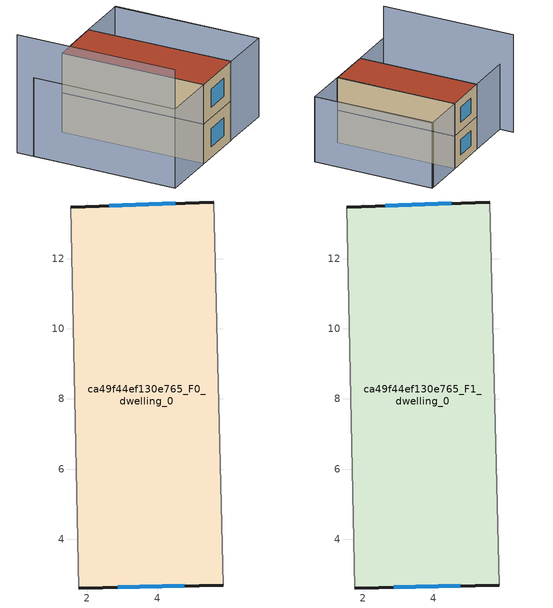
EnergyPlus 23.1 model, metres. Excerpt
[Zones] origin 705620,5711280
ca49f44ef130e765_F0_dwelling_0
 floor ground (EU_floor_Construction): 5.61,13.62 5.89,2.68 1.75,2.61 1.53,13.48 z0
 wall outside (EU_wall_Construction): 5.61,13.62 1.53,13.48 / 1.75,2.61 5.89,2.68 z0:3
 wall adiabatic (EU_wall_Construction): 1.53,13.48 1.75,2.61 / 5.89,2.68 5.61,13.62 z0:3
 window (EU_Window_Construction): 4.51,13.58 2.63,13.52 / 2.87,2.63 4.77,2.66 z0.81:2.19
ca49f44ef130e765_F1_dwelling_0
 floor to ca49f44ef130e765_F0_dwelling_0 (EU_floor_Construction): 5.61,13.62 5.88,2.68 1.75,2.61 1.53,13.48 z3
 wall outside (EU_wall_Construction): 5.61,13.62 1.53,13.48 / 1.75,2.61 5.89,2.68 z3:6
 wall adiabatic (EU_wall_Construction): 1.53,13.48 1.75,2.61 / 5.89,2.68 5.61,13.62 z3:6
 window (EU_Window_Construction): 4.51,13.58 2.63,13.52 / 2.87,2.63 4.77,2.66 z3.81:5.19
 roof outside (EU_roof_Construction): 5.89,2.68 5.61,13.62 1.53,13.48 1.75,2.61 z6
shading: 1.53,13.48 1.75,2.61 / 1.75,2.61 -2.51,2.52 / -2.51,2.52 -2.73,13.39 / -2.73,13.39 1.53,13.48 / 9.76,13.71 9.97,2.74 / 9.97,2.74 5.82,2.66 / 5.82,2.66 5.61,13.63 / 5.61,13.63 9.76,13.71 / 9.97,2.74 9.64,13.72 z0:6; -2.76,14.64 -2.5,2.57 z0:9
[Building]
EU S2 Campaign: North Axis=0; Terrain=City; Solar Distribution=FullExterior
[Site:Location]
London: Latitude=51.5; Longitude=-0.5; Time Zone=0; Elevation=25
[SizingPeriod:WeatherFileDays]
AnnualSizingPeriod: Begin Month=1; Begin Day of Month=1; End Month=12; End Day of Month=31; Day of Week for Start Day=Monday; Use Weather File Daylight Saving Period=No; Use Weather File Rain and Snow Indicators=No
[MATERIAL]
EU_InternalMass_Material: Roughness=MediumRough; Thickness=0.1; Conductivity=1; Density=1800; Specific Heat=900; Thermal Absorptance=0.9; Solar Absorptance=0.7; Visible Absorptance=0.7
[MATERIAL:NOMASS] Roughness=MediumRough; Thermal Absorptance=0.9; Solar Absorptance=0.7; Visible Absorptance=0.7
Name | Thermal Resistance
EU_wall_NoMass | 0.727863
EU_roof_NoMass | 0.773354
EU_floor_NoMass | 1.79329
[WINDOWMATERIAL:SIMPLEGLAZINGSYSTEM]
EU_Window_SimpleGlazing: UFactor=2.58614; Solar Heat Gain Coefficient=0.76; Visible Transmittance=0.76
[CONSTRUCTION]
EU_wall_Construction: EU_wall_NoMass
EU_roof_Construction: EU_roof_NoMass
EU_floor_Construction: EU_floor_NoMass
EU_Window_Construction: EU_Window_SimpleGlazing
EU_InternalMass_Construction: EU_InternalMass_Material
[ZONE] Type=1; Multiplier=1; Ceiling Height=autocalculate; Volume=134.479; Floor Area=autocalculate; Part of Total Floor Area=Yes
ca49f44ef130e765_F0_dwelling_0; ca49f44ef130e765_F1_dwelling_0
[INTERNALMASS] Construction=EU_InternalMass_Construction; Surface Area=44.8266
Name | Zone or ZoneList
ca49f44ef130e765_F0_dwelling_0_EU_InternalMass | ca49f44ef130e765_F0_dwelling_0
ca49f44ef130e765_F1_dwelling_0_EU_InternalMass | ca49f44ef130e765_F1_dwelling_0
[OTHEREQUIPMENT] Fuel Type=Electricity; Design Level Calculation Method=Watts/Area; Power per Zone Floor Area=1; Fraction Latent=0; Fraction Radiant=0; Fraction Lost=0; Carbon Dioxide Generation Rate=0; EndUse Subcategory=EU_Step8_InternalGains
Name | Zone or ZoneList or Space or SpaceList | Schedule
EU_Step8_InternalGain_ca49f44ef130e765_F0_dwelling_0_f000 | ca49f44ef130e765_F0_dwelling_0 | EU_Step8_GainSchedule_ca49f44ef130e765_F0_dwelling_0_f000
EU_Step8_InternalGain_ca49f44ef130e765_F1_dwelling_0_f000 | ca49f44ef130e765_F1_dwelling_0 | EU_Step8_GainSchedule_ca49f44ef130e765_F1_dwelling_0_f000
[ZONEVENTILATION:DESIGNFLOWRATE] Schedule=EU_AlwaysOn; Design Flow Rate Calculation Method=AirChanges/Hour; Air Changes per Hour=0.484901; Ventilation Type=Natural; Fan Pressure Rise=0; Fan Total Efficiency=1; Constant Term Coefficient=1; Temperature Term Coefficient=0; Velocity Term Coefficient=0; Velocity Squared Term Coefficient=0; Minimum Indoor Temperature=-100; Maximum Indoor Temperature=100; Delta Temperature=-100; Minimum Outdoor Temperature=-100; Maximum Outdoor Temperature=100; Maximum Wind Speed=40
Name | Zone or ZoneList or Space or SpaceList
EU_ConstantAir_ca49f44ef130e765_F0_dwelling_0 | ca49f44ef130e765_F0_dwelling_0
EU_ConstantAir_ca49f44ef130e765_F1_dwelling_0 | ca49f44ef130e765_F1_dwelling_0
[HVACTEMPLATE:THERMOSTAT] Constant Heating Setpoint=20; Constant Cooling Setpoint=50
EU_HeatOnly_ca49f44ef130e765_F0_dwelling_0; EU_HeatOnly_ca49f44ef130e765_F1_dwelling_0
[HVACTEMPLATE:ZONE:IDEALLOADSAIRSYSTEM] System Availability Schedule=EU_AlwaysOn; Maximum Heating Supply Air Temperature=50; Minimum Cooling Supply Air Temperature=13; Maximum Heating Supply Air Humidity Ratio=0.0156; Minimum Cooling Supply Air Humidity Ratio=0.0077; Heating Limit=NoLimit; Cooling Limit=NoLimit; Heating Availability Schedule=EU_AlwaysOn; Cooling Availability Schedule=EU_CoolingOff; Dehumidification Control Type=ConstantSensibleHeatRatio; Cooling Sensible Heat Ratio=0.7; Dehumidification Setpoint=60; Humidification Control Type=None; Humidification Setpoint=30; Outdoor Air Method=None; Outdoor Air Flow Rate per Person=0.00944; Outdoor Air Flow Rate per Zone Floor Area=0; Outdoor Air Flow Rate per Zone=0; Demand Controlled Ventilation Type=None; Outdoor Air Economizer Type=NoEconomizer; Heat Recovery Type=None; Sensible Heat Recovery Effectiveness=0.7; Latent Heat Recovery Effectiveness=0.65
Name | Template Thermostat
ca49f44ef130e765_F0_dwelling_0 | EU_HeatOnly_ca49f44ef130e765_F0_dwelling_0
ca49f44ef130e765_F1_dwelling_0 | EU_HeatOnly_ca49f44ef130e765_F1_dwelling_0
[SIZING:ZONE] Zone Cooling Design Supply Air Temperature Input Method=SupplyAirTemperature; Zone Cooling Design Supply Air Temperature=13; Zone Heating Design Supply Air Temperature Input Method=SupplyAirTemperature; Zone Heating Design Supply Air Temperature=50; Zone Cooling Design Supply Air Humidity Ratio=0.008; Zone Heating Design Supply Air Humidity Ratio=0.008; Cooling Design Air Flow Method=DesignDay; Cooling Design Air Flow Rate=0; Cooling Minimum Air Flow per Zone Floor Area=0.000762; Cooling Minimum Air Flow=0; Cooling Minimum Air Flow Fraction=0.2; Heating Design Air Flow Method=DesignDay; Heating Design Air Flow Rate=0; Heating Maximum Air Flow per Zone Floor Area=0.002032; Heating Maximum Air Flow=0.141576; Heating Maximum Air Flow Fraction=0.3; Account for Dedicated Outdoor Air System=No; Dedicated Outdoor Air System Control Strategy=NeutralSupplyAir; Dedicated Outdoor Air Low Setpoint Temperature for Design=autosize; Dedicated Outdoor Air High Setpoint Temperature for Design=autosize; Zone Load Sizing Method=Sensible Load Only No Latent Load; Zone Latent Cooling Design Supply Air Humidity Ratio Input Method=HumidityRatioDifference; Zone Cooling Design Supply Air Humidity Ratio Difference=0.005; Zone Latent Heating Design Supply Air Humidity Ratio Input Method=HumidityRatioDifference; Zone Humidification Design Supply Air Humidity Ratio Difference=0.005
ca49f44ef130e765_F0_dwelling_0; ca49f44ef130e765_F1_dwelling_0
[SCHEDULE:CONSTANT]
Name | Hourly Value
EU_AlwaysOn | 1
EU_CoolingOff | 0
[SCHEDULE:FILE] Column Number=1; Rows to Skip at Top=0; Number of Hours of Data=8760; Column Separator=Comma; Interpolate to Timestep=No; Minutes per Item=60; Adjust Schedule for Daylight Savings=Yes
Name | File
EU_Step8_GainSchedule_ca49f44ef130e765_F0_dwelling_0_f000 | ../../schedules/ca49f44ef130e765/ca49f44ef130e765_F0_dwelling_0_f000_gain.csv
EU_Step8_GainSchedule_ca49f44ef130e765_F1_dwelling_0_f000 | ../../schedules/ca49f44ef130e765/ca49f44ef130e765_F1_dwelling_0_f000_gain.csv
